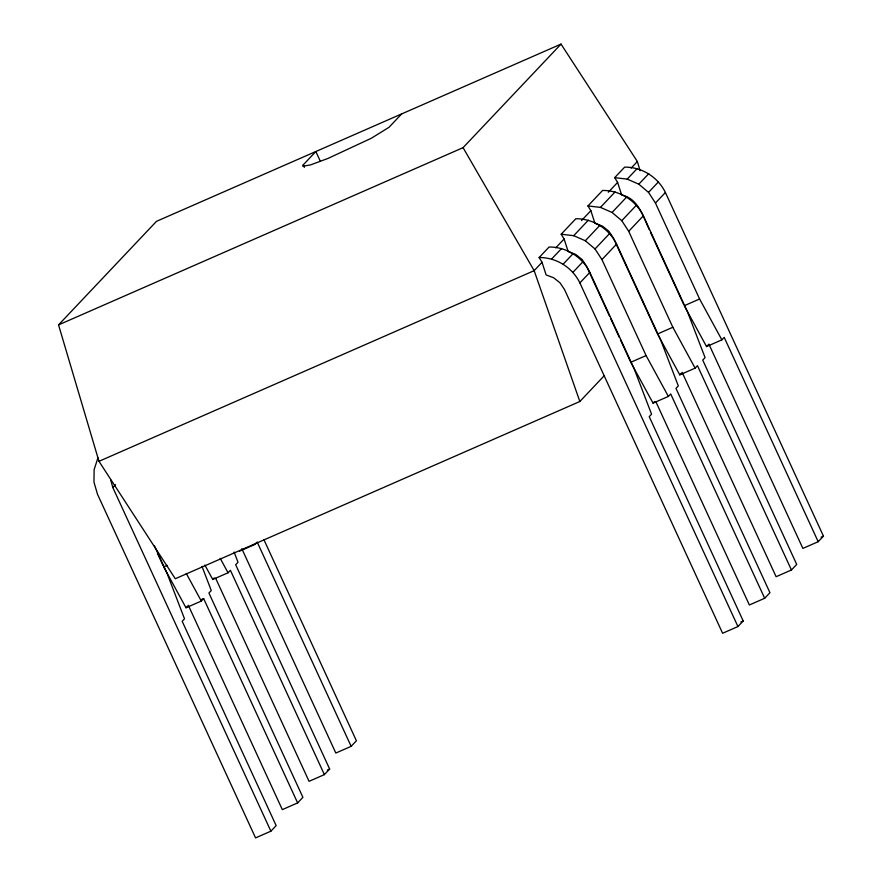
<?xml version="1.0" encoding="UTF-8"?>
<svg xmlns="http://www.w3.org/2000/svg" width="882" height="882" viewBox="0 0 882 882"><rect width="100%" height="100%" fill="white"/><g stroke="black" fill="none" stroke-linecap="round" stroke-linejoin="round"><path stroke-width="1.32" d="M97.968 457.78L94.131 469.61L93.966 482.145L97.505 494.262L255.56 837.9L270.884 831.186L276.154 825.618L182.177 621.292L184.514 618.822L166.919 573.002L154.317 545.583M320.409 161.428L315.855 151.517L303.21 164.879L302.769 166.257L310.563 164.89L327.895 158.473L371.245 138.298L389.028 127.284L401.663 113.921M604.324 375.622L579.838 401.508L175.298 578.746L98.971 461.319L58.543 324.896L156.489 221.338L561.029 44.1L637.366 161.527L640.078 170.711M270.884 831.186L112.83 487.548L115.542 484.681M58.543 324.896L463.072 147.658L561.029 44.1M167.249 565.362L163.71 566.906L185.992 607.775L187.557 606.121M204.878 565.064L212.738 579.485L214.304 577.842M185.992 607.775L201.316 601.061L203.654 598.58L297.631 802.907L282.317 809.621L188.329 605.295M212.738 579.485L228.063 572.771L230.411 570.301L324.389 774.617L309.064 781.331L215.66 578.261M256.375 542.838L254.821 544.492L239.496 551.206M539.134 257.544L549.078 247.026C566.244 246.817 582.385 256.982 589.837 272.395L633.982 368.367L651.566 414.187L649.229 416.668L743.206 620.983L737.936 626.551L722.612 633.265L564.557 289.638L560.059 282.868L553.698 277.797L546.112 274.93L542.044 262.296L539.134 257.544C556.288 257.335 572.429 267.5 579.882 282.924L737.936 626.551M609.55 316.164L586.629 266.309L582.12 259.54L575.759 254.468L568.184 251.602L564.105 238.978L561.195 234.215L575.836 218.736C592.991 218.538 609.131 228.692 616.584 244.116L660.728 340.088L678.324 385.908L675.976 388.378L769.953 592.704L764.683 598.272L749.369 604.986L655.954 401.905M791.441 569.993L697.464 365.666L695.115 368.147L679.79 374.861L657.52 333.991L613.376 238.019L608.878 231.26L602.516 226.189L594.931 223.322L590.863 210.688L587.941 205.936L602.582 190.457C619.748 190.247 635.889 200.412 643.342 215.836L687.475 311.798L705.071 357.618L702.734 360.099L796.711 564.425L791.441 569.993L776.116 576.707L682.139 372.38M649.295 229.684C643.099 216.465 638.259 198.384 621.678 195.032L617.609 182.409L614.699 177.657L624.654 167.128C641.809 166.93 657.95 177.084 665.403 192.508L823.457 536.146L818.187 541.702L802.874 548.417L708.885 344.101M542.044 262.296L534.15 270.653L98.971 461.319M555.726 247.842L564.105 238.978M581.547 220.544L590.863 210.688M608.293 192.254L617.609 182.409M631.126 168.12L637.366 161.527M551.636 259.01L561.591 248.492M561.195 234.215L573.697 235.681L588.338 220.202M587.941 205.936L600.455 207.402L615.096 191.923M614.699 177.657L627.201 179.112L637.157 168.594M563.256 264.071L573.212 253.553M573.697 235.681L585.317 240.742L599.958 225.263M600.455 207.402L612.075 212.463L626.716 196.984M627.201 179.112L638.822 184.184L648.777 173.655M572.958 272.284L582.914 261.767M620.443 339.846L630.762 362.282L653.044 403.14L668.369 396.426L646.087 355.567L601.943 259.595L595.019 248.956L609.66 233.476M695.115 368.147L672.845 327.277L628.701 231.316L621.777 220.676L636.407 205.197M699.591 298.998L684.267 305.712L706.548 346.571L721.873 339.857L699.591 298.998L655.447 203.025L648.524 192.386L658.479 181.868M579.882 282.924L589.837 272.395M601.943 259.595L616.584 244.116M628.701 231.316L643.342 215.836M655.447 203.025L665.403 192.508M653.044 403.14L654.609 401.486M679.79 374.861L681.356 373.207M706.548 346.571L708.114 344.928M668.369 396.426L670.706 393.945L764.683 598.272M721.873 339.857L724.21 337.387L818.187 541.702M297.631 802.907L302.901 797.339L208.924 593.013L211.272 590.532L201.978 566.354M324.389 774.617L329.659 769.049L235.67 564.734L238.019 562.253L234.105 552.066M241.833 548.725L335.822 753.052L351.135 746.337L356.405 740.77L263.872 539.586M657.52 333.991L672.845 327.277M630.762 362.282L646.087 355.567M201.305 599.617L203.654 598.58M821.098 537.171L823.457 536.146M327.299 770.085L329.659 769.049M740.847 622.019L743.206 620.983M638.822 184.184L648.524 192.386M612.075 212.463L621.777 220.676M585.317 240.742L595.019 248.956M463.072 147.658L534.15 270.653L579.838 401.508M220.202 558.35L228.063 572.771M186.245 573.41L201.316 601.061M650.442 232.175L683.693 304.466M610.697 318.656L619.296 337.354M303.21 164.879L304.356 167.36M257.158 542.011L351.135 746.337M157.404 553.201L163.137 565.66M110.636 479.775L112.83 487.548"/></g></svg>
